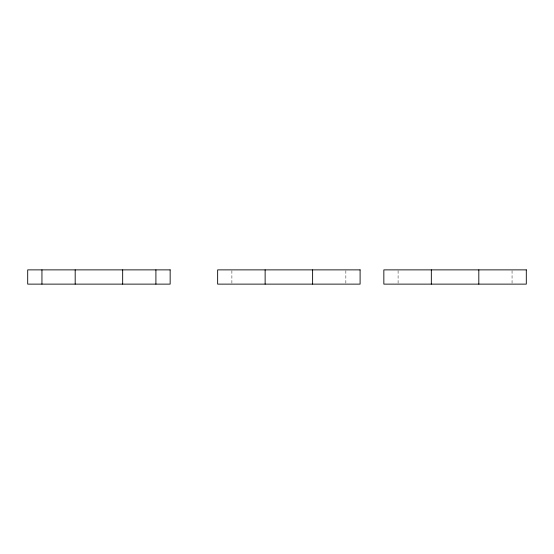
<?xml version="1.0" encoding="UTF-8"?>
<svg xmlns="http://www.w3.org/2000/svg" width="554" height="554" viewBox="0 0 554 554"><rect width="100%" height="100%" fill="white"/><g stroke="black" fill="none" stroke-linecap="round" stroke-linejoin="round"><path stroke-width="0.42" stroke-dasharray="2.77 2.08" d="M512.055 270.712L512.055 283.288M398.091 270.712L398.091 283.288M345.855 270.712L345.855 283.288M231.891 270.712L231.891 283.288"/><path stroke-width="0.83" d="M478.815 269.874L478.815 284.126M431.331 269.874L431.331 284.126M312.615 269.874L312.615 284.126M265.131 269.874L265.131 284.126M155.909 269.874L155.909 284.126M122.669 269.874L122.669 284.126M75.185 269.874L75.185 284.126M41.945 269.874L41.945 284.126M170.154 269.874L27.7 269.874L27.7 284.126L170.154 284.126L170.154 269.874M360.1 269.874L217.646 269.874L217.646 284.126L360.1 284.126L360.1 269.874M526.3 269.874L383.846 269.874L383.846 284.126L526.3 284.126L526.3 269.874"/></g></svg>
